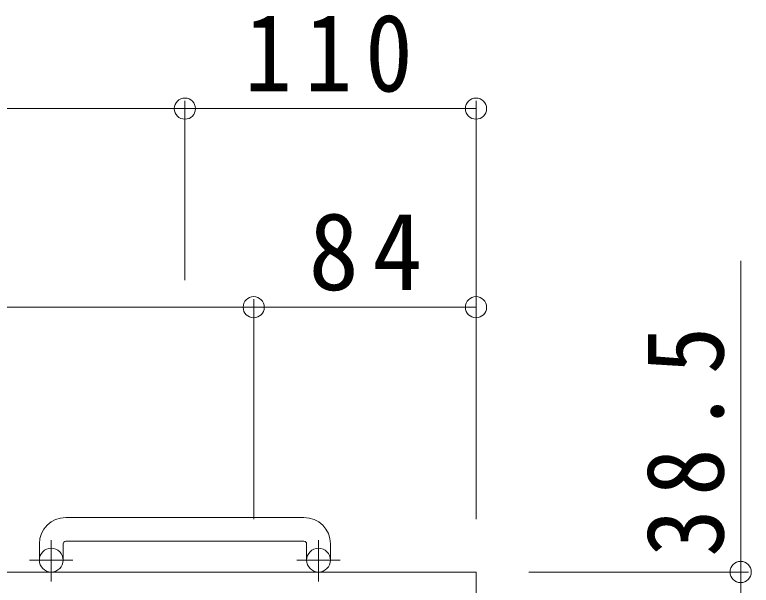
# Model space of a CAD drawing. Units: millimetres at full size, sheet at 1:10. Extents: x -2048 to 2405, y -1938 to 1629.
# Drawn here: x -700.8 to -422.5, y 1413.3 to 1628.8 of the extents above; entities that cross this region are included whole.
import ezdxf

# ---------------------------------------------------------------- set-up
doc = ezdxf.new("R2010")
doc.units = ezdxf.units.MM
doc.header["$LTSCALE"] = 10
doc.header["$PDMODE"] = 32
doc.header["$PDSIZE"] = 8
doc.linetypes.add('CHAIN1', pattern=[8, 5, -1, 1, -1])
doc.layers.add('C-1', color=2, linetype='Continuous', lineweight=9)
doc.layers.add('C-4', color=7, linetype='Continuous', lineweight=9)
doc.styles.add('ＭＳ ゴシック', font='')
doc.styles.get('ＭＳ ゴシック').set_extended_font_data('MS Gothic')

msp = doc.modelspace()

# ---------------------------------------------------------------- linework, layer by layer
at = {"layer": 'C-1'}
for p, q in [((-591.5, 1438.95), (-681.5, 1438.95)), ((-691.5, 1428.95), (-691.5, 1422.85)), ((-682.5, 1428.95), (-682.5, 1422.85)), ((-681.5, 1429.95), (-591.5, 1429.95)), ((-590.5, 1428.95), (-590.5, 1422.85)), ((-581.5, 1428.95), (-581.5, 1422.85)), ((-1246.5, 1418.35), (-526.5, 1418.35)), ((-526.5, 698.35), (-526.5, 1418.35))]:
    msp.add_line(p, q, dxfattribs=at)
at = {"layer": 'C-1', "linetype": 'CHAIN1'}
for p, q in [((-687, 1414.74), (-687, 1430.34)), ((-586, 1414.74), (-586, 1430.34)), ((-678.84, 1422.85), (-695.24, 1422.85)), ((-577.84, 1422.85), (-594.24, 1422.85))]:
    msp.add_line(p, q, dxfattribs=at)
at = {"layer": 'C-1'}
for centre in [(-687, 1422.85), (-586, 1422.85)]:
    msp.add_circle(centre, 4.5, dxfattribs=at)
for centre, radius, start, end in [((-681.5, 1428.95), 10, 90, 180), ((-591.5, 1428.95), 10, 0, 90), ((-681.5, 1428.95), 1, 90, 180), ((-591.5, 1428.95), 1, 0, 90)]:
    msp.add_arc(centre, radius, start, end, dxfattribs=at)
at = {"layer": 'C-4'}
for p, q in [((-636.5, 1596.35), (-636.5, 1528.53)), ((-526.5, 1596.35), (-526.5, 1438.35)), ((-1136.5, 1593.35), (-636.5, 1593.35)), ((-636.5, 1593.35), (-526.5, 1593.35)), ((-426.5, 1379.85), (-426.5, 1535.84)), ((-610.5, 1521.35), (-610.5, 1438.35)), ((-1175.5, 1518.35), (-610.5, 1518.35)), ((-610.5, 1518.35), (-526.5, 1518.35)), ((-423.5, 1418.35), (-506.5, 1418.35))]:
    msp.add_line(p, q, dxfattribs=at)
for p in [(-636.5, 1593.35), (-526.5, 1593.35), (-610.5, 1518.35), (-526.5, 1518.35), (-426.5, 1418.35)]:
    msp.add_point(p, dxfattribs=at)

# ---------------------------------------------------------------- texts
at = {"layer": 'C-4', "color": 2, "char_height": 29.33, "attachment_point": 7, "style": 'ＭＳ ゴシック'}
for s, insert in [('\\T1.27;\\W0.9;110', (-614, 1599.35)), ('\\T1.27;\\W0.95;84', (-589.75, 1524.35))]:
    msp.add_mtext(s, dxfattribs=dict(at, insert=insert))
at = {"layer": 'C-4', "color": 2, "insert": (-432.5, 1424.1), "char_height": 29.33, "attachment_point": 7, "rotation": 90, "style": 'ＭＳ ゴシック'}
msp.add_mtext('\\T1.28;\\W0.9;38.5', dxfattribs=at)

doc.saveas('drawing.dxf')
